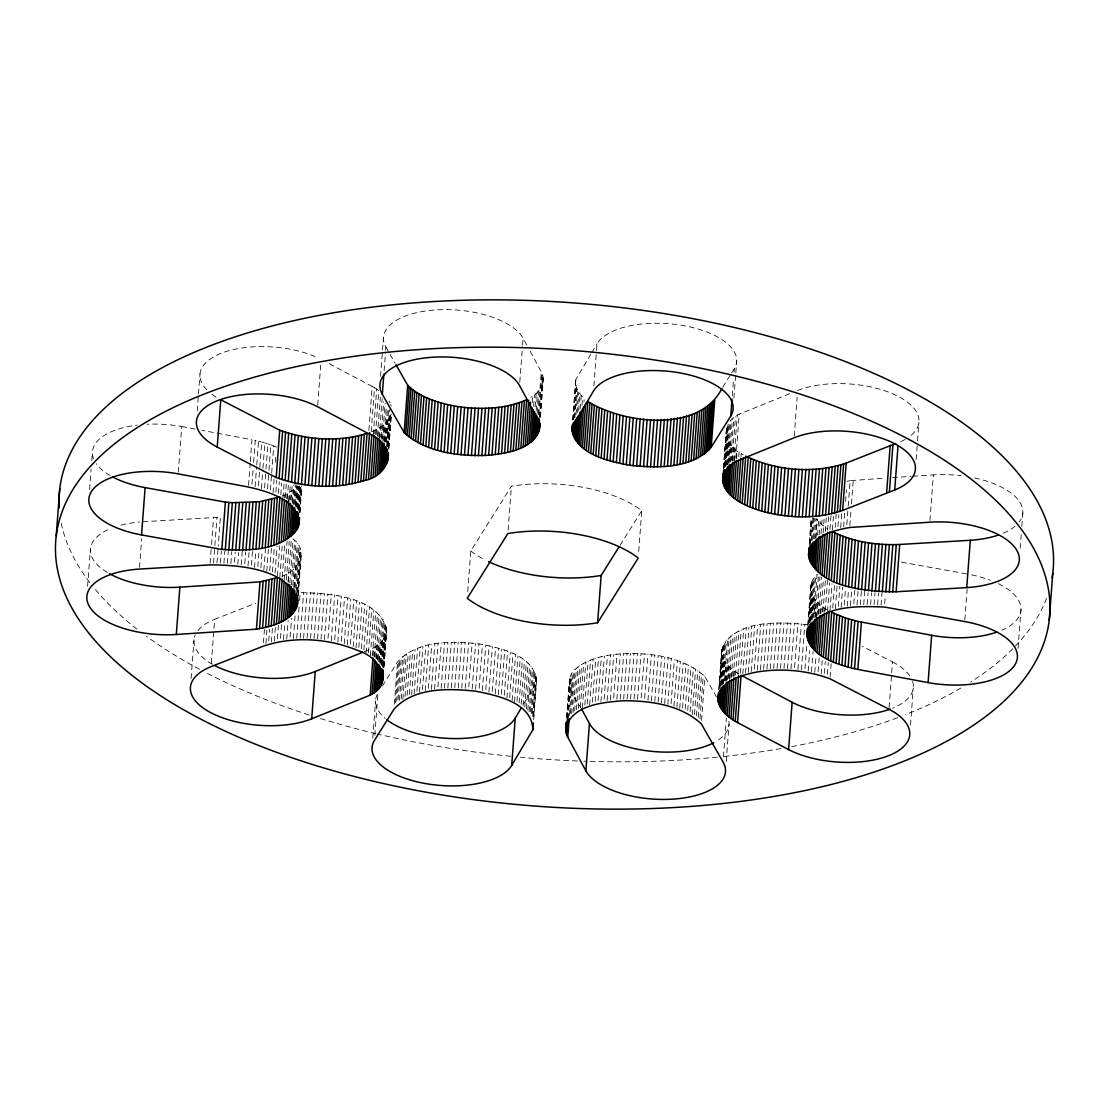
<?xml version="1.0" encoding="UTF-8"?>
<svg xmlns="http://www.w3.org/2000/svg" width="1109" height="1109" viewBox="0 0 1109 1109"><rect width="100%" height="100%" fill="white"/><g stroke="black" fill="none" stroke-linecap="round" stroke-linejoin="round"><path stroke-width="0.75" stroke-dasharray="5 3.75" d="M384.033 666.038L386.708 630.55C379.264 596.185 328.597 593.093 300.179 592.65L299.416 602.783M789.774 393.681L739.19 414.17C719.228 422.321 725.66 448.258 743.418 454.648M382.411 686L397.549 661.907C417.552 639.865 451.737 641.016 479.019 643.858C500.45 648.058 535.702 655.197 536.423 682.382L522.311 706.197M590.861 354.131L575.862 379.444C574.365 386.833 578.898 393.847 584.207 398.547L583.958 401.929M289.837 582.89L293.136 538.946C309.855 551.201 296.865 573.298 279.967 576.68M530.199 351.317L541.247 371.778C546.834 381.441 539.736 392.641 530.892 397.258M716.566 697.048L704.825 676.476C680.469 654.878 644.911 651.551 613.748 654.449C600.579 656.292 586.786 659.55 576.389 668.325C562.277 678.971 573.117 696.66 580.742 707.487M89.593 489.54L91.118 469.259M91.742 460.817L92.38 452.361M87.597 586.384L90.397 549.218M139.512 567.392L141.675 538.655M178.299 472.157L181.724 426.535A71.198 32.66 4.3 0 0 147.206 424.248M197.208 410.982L198.359 395.774M198.483 394.083L200.008 373.816M191.081 678.486L194.006 639.616M210.114 563.206L211.389 546.307M211.514 544.616L213.552 517.584L220.4 517.39L218.237 546.113M213.524 563.067L216.962 517.446M216.962 563.012L218.113 547.804M211.362 663.237L214.675 619.293L255.694 603.213M220.428 563.039L221.329 551.215M223.907 563.136L224.808 551.312M227.4 563.33L228.288 551.492M230.88 563.58L231.767 551.755M234.484 562.235L235.247 552.088M237.811 564.342L238.698 552.504M241.249 564.828L242.261 551.312M248.527 485.354L250.177 463.382M250.301 461.691L251.951 439.719L201.796 430.306M244.77 563.705L245.657 551.88M251.965 484.342L253.115 469.135M253.614 462.384L255.278 440.412L251.951 439.719M247.986 566.034L249.012 552.518M255.098 486.796L256.623 466.515M256.761 464.823L258.536 441.174L255.278 440.412M251.424 565.063L252.436 551.547M258.425 485.936L259.7 469.038M259.825 467.346L261.738 442.006L258.536 441.174M254.529 567.531L255.68 552.324M261.433 488.528L262.833 469.939M262.958 468.248L264.857 442.893L261.738 442.006M257.842 566.699L259.104 549.801M264.607 487.794L265.869 470.895M265.994 469.204L267.907 443.863L264.857 442.893M260.934 567.614L262.209 550.716M267.56 488.819L268.835 471.921M268.96 470.23L270.859 444.889L267.907 443.863M263.831 570.289L265.481 548.317M270.43 489.901L271.566 474.694M271.691 473.002L273.729 445.97L270.859 444.889M266.756 571.343L268.406 549.371M273.064 492.743L274.075 479.227M275.351 462.314L275.864 455.563M263.443 642.818L264.455 629.302M269.723 570.747L271.497 547.097M275.85 492.244L276.737 480.419M265.897 643.58L266.909 630.064M272.44 571.911L274.228 548.248M278.387 493.491L279.274 481.666M268.725 641.03L269.612 629.205M275.06 573.131L277.098 546.085M280.813 494.794L281.7 482.969M271.4 641.931L272.412 628.415M282.989 497.83L284.126 482.623M277.444 576.084L279.731 545.67M284.569 498.232L284.819 494.85L293.039 490.164L297.669 486.116L296.145 506.397M274.297 641.21L275.448 626.003M285.276 497.525L286.288 484.009M279.828 577.401L282.24 545.295M286.69 498.842L287.079 493.768M287.3 498.953L288.451 483.746M277.416 638.881L278.428 625.351M282.199 577.068L284.75 543.271M288.562 501.074L289.199 492.618M289.186 500.422L290.461 483.524M284.195 580.159L287.12 541.289M290.558 499.868L291.196 491.412M280.494 638.299L281.631 623.092M291.057 500.228L292.332 483.33M286.358 580.243L289.227 541.04M292.138 501.989L293.039 490.164M292.526 503.431L293.927 484.855M283.516 639.491L284.791 622.593M293.58 504.068L294.731 488.861M288.146 581.379L291.32 539.14M288.132 582.433L288.894 572.299M293.954 504.983L295.479 484.702M295.008 504.415L296.269 487.516M295.244 506.55L296.893 484.591M296.477 506.453L298.002 486.172M286.746 639.075L288.146 620.486M291.39 584.984L294.675 540.485M297.115 508.352L298.765 486.38M297.434 508.061L299.097 486.089M298.058 508.574L299.707 486.601M298.224 509.669L300.012 486.005M292.859 585.33L296.061 542.038M298.709 510.459L300.484 486.796M298.973 509.599L300.761 485.936M299.43 511.221L301.329 485.867M290.156 637.037L291.556 618.448M293.982 587.548L297.295 543.618M299.638 512.455L301.537 487.101M294.051 587.34L295.576 567.059M299.707 512.829L301.745 485.797M299.943 512.76L301.814 487.211M295.202 587.604L298.349 545.212M296.075 589.531L299.25 546.82M293.358 638.465L295.146 614.802M296.685 592.372L299.985 548.428M297.378 592.289L300.553 550.05M297.891 592.22L300.941 551.672M298.002 595.533L301.177 553.28M298.182 595.45L301.232 554.888M296.741 638.271L299.291 604.474M300.165 638.16L303.603 592.539M317.715 405.021L320.764 364.459M303.616 638.132L307.041 592.511M307.082 638.188L310.52 592.553M310.575 638.313L313.999 592.677M314.055 638.521L317.493 592.885M317.534 638.812L320.972 593.176M321.014 639.172L324.438 593.537M324.452 639.616L327.89 593.98M328.001 638.437L331.314 594.507M331.258 640.725L334.682 595.089M334.724 639.699L338.023 595.755M337.871 642.125L341.309 596.503M341.225 641.238L344.525 597.307M344.247 643.802L347.672 598.181M347.325 644.745L350.749 599.123M350.444 644.066L353.743 600.121M368.867 430.347L372.167 386.403L328.638 363.364M353.203 646.81L356.641 601.189M371.21 431.678L374.509 387.734L372.167 386.403M356.003 647.947L359.441 602.312M373.289 434.742L376.713 389.107L374.509 387.734M374.177 433.869L374.44 430.486C381.51 427.076 388.843 422.03 391.172 414.114M358.831 647.434L362.13 603.49M375.494 434.465L378.543 393.903M376.27 434.451L376.644 429.377M380.567 376.242L383.492 337.372M361.409 648.668L364.709 604.724M377.42 435.92L380.345 397.05M378.086 436.669L378.724 428.213M384.116 370.711L385.516 352.121M385.641 350.43L385.89 347.048A71.198 32.66 4.3 0 1 436.031 309.91A71.198 32.66 4.3 0 1 523.088 338.176L527.038 345.481M379.223 437.403L382.134 398.533M363.877 649.943L367.176 606.013M379.777 438.817L380.664 426.993M380.983 437.223L383.659 401.735M381.441 439.247L382.466 425.717M366.081 652.965L369.519 607.344M382.466 438.762L385.142 403.274M382.841 441.299L384.102 424.4M383.811 440.328L386.348 406.532M368.424 652.647L371.723 608.716M384.199 441.632L385.599 423.042M384.975 441.909L387.512 408.112M385.419 441.909L386.944 421.642M386.112 441.826L388.524 409.706M370.364 655.752L373.802 610.13M386.459 442.158L388.122 420.2M386.708 446.802L389.495 409.637M387.096 445.763L389.134 418.717M387.512 446.733L390.049 412.936M387.817 445.943L389.98 417.206M372.43 655.516L375.729 611.572M388.15 446.664L390.687 412.867M388.247 447.786L390.659 415.681M388.483 448.286L390.895 416.18M373.095 656.265L373.733 647.808C380.027 644.107 386.223 638.271 386.708 630.55M388.774 448.202L391.047 415.806M388.899 448.119L391.269 415.917M374.218 656.999L377.531 613.055M374.911 656.736L375.674 646.589M375.868 658.51L379.167 614.58M376.45 658.843L377.462 645.327M377.351 660.049L380.65 616.119M377.975 659.217L379.112 643.996M372.776 738.067L375.577 700.888M378.682 661.616L381.981 617.685M379.209 661.227L380.609 642.638M379.86 663.196L383.159 619.266M374.787 735.336L377.961 693.097A71.198 32.66 4.3 0 0 385.128 718.355M380.29 663.21L381.94 641.238M380.997 663.113L384.171 620.86M381.219 665.137L383.118 639.796M381.829 664.721L385.017 622.468M382.106 665.358L384.13 638.313M382.647 664.638L385.696 624.09M382.702 667.23L384.989 636.816M383.146 666.259L386.195 625.698M383.257 667.382L385.669 635.277M383.645 667.521L386.542 627.32M383.866 667.632L386.708 628.942M394.374 704.146L397.549 661.907M395.442 702.69L398.616 660.437M396.675 701.248L399.85 659.009M398.062 699.862L401.236 657.609M399.476 700.209L402.789 656.265M401.181 698.906L404.48 654.962M402.886 699.335L406.324 653.714M405.007 696.452L408.306 652.508M407.128 695.301L410.427 651.357M409.387 694.206L412.687 650.276M411.647 694.872L415.071 649.236M414.156 693.901L417.58 648.266M416.901 691.309L420.214 647.365M419.507 692.168L422.945 646.533M422.474 689.701L425.773 645.771M425.274 690.699L428.712 645.078M428.421 688.384L431.734 644.454M431.401 689.535L434.839 643.899M434.576 689.049L438.013 643.428M437.944 686.97L441.257 643.026M441.132 688.342L444.557 642.707M444.473 688.093L447.911 642.471M447.87 687.94L451.308 642.305M451.308 687.857L454.732 642.222M454.759 687.843L458.197 642.222M458.239 687.927L461.677 642.305M467.748 591.513L470.798 550.951L511.401 486.255L512.344 486.089A101.723 46.661 4.3 0 1 640.337 509.613L641.764 510.722L638.465 554.666M461.732 688.079L465.156 642.458M465.212 688.315L468.636 642.693M468.816 686.942L472.115 642.998M472.157 689.022L475.581 643.386M475.595 689.493L479.019 643.858M479.13 688.342L482.429 644.398M482.373 690.644L485.797 645.022M485.811 689.646L489.124 645.701M488.944 692.099L492.382 646.464M492.271 691.24L495.584 647.296M495.279 693.818L498.703 648.197M508.102 530.185L511.401 486.255M519.788 382.106L522.464 346.618M522.589 344.927L523.088 338.176M498.315 694.788L501.753 649.153M501.407 694.123L504.706 650.179M504.276 695.204L507.575 651.26M506.91 698.032L510.334 652.411M509.696 697.547L512.996 653.603M532.278 402.775L532.791 396.024M533.651 406.559L534.538 394.735M512.108 700.486L515.546 654.851M535.12 406.92L536.132 393.404M536.174 410.607L537.574 392.018M514.534 701.789L517.958 656.154M537.2 412.576L538.863 390.604M538.073 414.503L541.247 371.778M516.96 701.442L520.26 657.498M538.905 414.711L541.982 373.4M539.376 417.261L542.551 375.008M539.889 417.192L542.939 376.63M540.249 417.123L543.174 378.252M540.43 417.039L543.23 379.86M519.123 702.829L522.422 658.885M521.147 704.257L524.46 660.312M523.032 705.712L526.345 661.782M524.779 707.209L528.078 663.279M526.373 708.734L529.672 664.79M527.801 710.287L531.114 666.343M529.09 711.853L532.389 667.923M530.324 711.756L533.512 669.503M531.28 713.35L534.455 671.111M532.195 713.281L535.245 672.719M532.694 716.58L535.869 674.341M533.277 716.511L536.326 675.949M533.679 716.442L536.604 677.571M533.665 719.741L536.714 679.179M572.715 419.895L575.626 381.039M572.812 420.006L575.862 379.444M573.422 419.659L575.973 385.863M574.129 417.899L576.417 387.485M574.878 417.83L577.04 389.107M576.056 414.378L577.831 390.715M577.262 412.59L578.787 392.323M578.635 410.801L579.896 393.903M580.159 408.999L581.185 395.469M581.975 405.478L582.613 397.022M566.616 717.454L569.416 680.274M566.782 717.551L569.707 678.694M567.032 718.895L570.165 677.128M567.558 718.826L570.788 675.575M568.252 718.757L571.579 674.064M593.87 385.96L596.406 352.163M596.531 350.472L597.044 343.721A71.198 32.66 4.3 0 1 683.99 325.686A71.198 32.66 4.3 0 1 734.324 368.729L734.075 372.111M569.361 715.291L572.549 672.581M570.483 713.364L573.672 671.125M571.648 713.641L574.947 669.697M573.09 712.269L576.389 668.325M574.684 710.924L577.983 666.994M576.43 709.649L579.73 665.705M578.316 708.401L581.629 664.471M580.354 707.223L583.653 663.279M582.405 707.778L585.829 662.156M584.831 705.019L588.13 661.089M587.257 704.007L590.556 660.077M589.669 704.756L593.107 659.134M592.456 702.191L595.769 658.247M595.228 701.373L598.527 657.443M598.098 700.625L601.397 656.694M600.939 701.65L604.363 656.029M604.114 699.363L607.413 655.419M607.108 700.528L610.546 654.906M610.31 700.084L613.748 654.449M613.707 698.018L617.006 654.074M616.895 699.419L620.333 653.783M620.264 699.197L623.702 653.575M623.674 699.072L627.112 653.437M627.112 699.003L630.55 653.381M630.577 699.03L634.015 653.409M634.057 699.141L637.495 653.506M637.55 699.322L640.974 653.686M641.154 697.894L644.468 653.95M644.634 698.226L647.933 654.282M647.961 700.333L651.399 654.698M651.385 700.819L654.823 655.197M654.781 701.387L658.219 655.766M658.136 702.039L661.574 656.403M661.435 702.746L664.873 657.124M664.679 703.536L668.117 657.9M667.854 704.381L671.292 658.76M671.084 703.605L674.383 659.675M673.981 706.281L677.405 660.659M676.906 707.334L680.33 661.699M679.734 708.429L683.172 662.808M682.589 707.902L685.903 663.972M685.21 709.122L688.523 665.178M687.719 710.384L691.018 666.454M690.103 711.701L693.402 667.77M692.224 714.75L695.648 669.129M694.47 714.459L697.769 670.529M696.452 715.901L699.751 671.971M698.296 717.371L701.595 673.44M699.987 718.882L703.286 674.937M701.526 720.42L704.825 676.476M723.428 468.622L726.229 431.443M723.484 468.719L726.395 429.848M723.817 467.139L726.742 428.268M724.205 467.263L727.254 426.702M724.44 466.695L726.728 436.281M724.759 467.416L727.948 425.177M725.203 464.934L727.241 437.903M725.619 465.919L728.793 423.666M725.882 466.556L727.92 439.511M726.631 464.435L729.805 422.182M726.977 464.782L728.765 441.119M732.287 395.761L733.562 378.862M727.684 464.685L730.983 420.741M728.239 462.994L729.764 442.713M729.015 463.285L732.328 419.341M733.922 398.103L735.697 374.454M735.821 372.763L736.709 360.924M729.667 461.205L730.942 444.307M730.512 461.912L733.811 417.982M731.136 461.081L732.273 445.86M732.162 460.595L735.461 416.665M732.744 460.928L733.756 447.412M733.825 461.011L737.249 415.39M734.518 460.748L735.406 448.923M735.891 458.114L739.19 414.17M718.715 689.701L721.765 649.139C735.378 618.42 780.431 622.08 808.239 624.783M719.089 689.451L722.111 647.559M719.575 686.568L722.624 646.006M736.556 458.849L737.194 450.406M719.81 686L721.765 649.139M720.129 686.721L723.304 644.468M720.448 685.93L722.098 655.571M720.989 685.21L724.163 642.97M721.377 684.156L723.29 658.815L722.611 657.193M738.746 456.922L739.135 451.862M721.876 685.431L725.175 641.487M722.347 684.087L724.135 660.423L723.29 658.815M723.054 683.99L726.353 640.045M723.484 683.99L725.134 662.018L724.135 660.423M740.951 456.645L741.2 453.276M724.51 680.884L727.684 638.645M725.036 680.496L726.312 663.598L725.134 662.018M725.882 681.217L729.181 637.273M726.492 680.371L727.643 665.164L726.312 663.598M727.532 679.9L730.831 635.956M728.239 678.542L729.126 666.703L727.643 665.164M723.456 756.92L726.367 718.064M729.32 678.625L732.619 634.695M730.013 678.361L730.776 668.214L729.126 666.703M731.261 677.405L734.56 633.475M732.051 676.462L732.564 669.711L730.776 668.214M726.243 761.536L729.029 724.357M733.34 676.24L736.639 632.31M734.116 676.227L734.491 671.153L732.564 669.711M735.558 675.131L738.857 631.201M737.901 674.078L741.2 630.148M740.368 673.094L743.668 629.15M742.822 673.856L746.26 628.235M745.525 672.997L748.949 627.375M748.325 672.206L751.75 626.585M751.223 671.486L754.661 625.864M754.342 669.157L757.641 625.213M757.295 670.266L760.719 624.644M760.441 669.767L763.879 624.145M763.671 669.351L767.095 623.715M766.957 669.004L770.381 623.383M770.284 668.741L773.722 623.106M773.666 668.547L777.104 622.925M794.252 436.114L797.163 397.244M777.09 668.436L780.528 622.814M780.542 668.408L783.98 622.787M784.008 668.464L787.445 622.828M787.501 668.588L790.925 622.967M790.98 668.796L794.418 623.175M794.599 667.396L797.898 623.452M797.939 669.448L801.363 623.826M809.334 542.731L811.123 518.984M809.404 544.242L811.303 518.901M809.75 544.172L811.663 518.818M810.277 544.103L812.232 517.764M801.377 669.891L804.815 624.256M811.22 540.651L812.897 517.931M812.079 540.582L813.743 518.139M813.244 538.808L814.727 518.374M807.74 625.31L810.79 584.762L812.509 580.104L817.097 574.323L813.923 616.576M808.017 625.434L811.192 583.182M814.422 538.711L815.947 518.43L821.797 524.599L827.73 528.91M804.926 668.713L806.839 643.372M808.711 622.191L811.76 581.629M809.057 623.216L811.344 592.802L810.79 584.762M809.32 622.357L812.509 580.104M815.808 537.546L817.208 518.957M815.78 538.586L817.181 519.996M809.93 621.456L811.968 594.41L811.344 592.802M810.235 620.86L813.41 578.607M810.845 621.373L812.758 596.032L811.968 594.41M817.541 535.079L818.802 517.626M811.303 619.39L814.477 577.137M808.184 671L809.709 650.72M812.065 619.598L813.715 597.626L812.758 596.032M812.537 617.963L815.711 575.71M819.149 534.926L820.424 518.028M813.438 617.81L814.824 599.22L813.715 597.626M814.838 617.685L816.113 600.787L814.824 599.22M821.034 533.692L822.31 516.78M815.337 616.909L818.511 574.67M811.525 671.666L813.049 651.385M816.404 617.547L817.541 602.339L816.113 600.787M823.128 532.833L824.223 517.293M817.042 615.606L819.953 576.735M818.373 613.998L819.135 603.864L817.541 602.339M818.886 614.358L821.672 577.179M825.248 531.377L826.26 517.848M814.796 672.401L816.072 655.502M825.359 530.892L825.609 527.51M820.244 613.804L820.882 605.348L819.135 603.864M820.868 613.152L823.405 579.355M827.55 530.296L828.562 516.78M822.379 611.891L822.767 606.817L820.882 605.348M818.151 671.513L819.288 656.306M822.989 612.002L825.401 579.896M829.976 529.298L830.988 515.768M824.541 611.627L824.791 608.245L822.767 606.817M825.248 610.92L827.536 580.492M821.173 674.078L822.185 660.562M832.388 530.033L833.413 516.517M827.508 611.572L829.671 582.849M824.375 673.329L825.262 661.505M835.174 527.468L836.2 513.952M830.017 610.602L832.055 583.57M837.947 526.65L838.834 514.826M827.369 674.341L828.257 662.503M832.762 608.009L834.55 584.36M840.691 527.607L841.828 512.386M830.128 677.1L831.154 663.57M835.368 608.869L837.156 585.205M843.658 526.927L844.795 511.72M845.557 501.587L846.444 489.748M838.335 606.415L839.86 586.134M846.832 524.64L848.094 507.742M848.219 506.051L850.132 480.696L885.647 478.034M841.135 607.413L842.66 587.132M849.827 525.805L850.977 510.597M851.476 503.833L853.265 480.183M844.282 605.098L845.557 588.2M847.262 606.235L848.537 589.336M850.437 605.764L851.712 588.865M853.819 603.67L854.831 590.154M856.994 605.043L858.13 589.836M860.348 604.807L861.36 591.291M863.745 604.641L864.757 591.125M867.169 604.557L868.056 592.733M870.62 604.557L871.522 592.733M874.1 604.627L874.987 592.802M877.593 604.793L878.48 592.955M881.073 605.029L881.96 593.19M884.677 603.643L885.315 595.2M889.071 707.528L892.509 661.907L862.275 646.297M916.131 459.542L917.406 442.643M917.531 440.952L918.931 422.363M910.489 725.05L913.289 687.871M929.938 520.509L933.376 474.888A71.198 32.66 4.3 0 1 961.032 475.678M964.83 619.848L967.117 589.433M1020.183 548.317L1021.32 533.11M1021.833 526.345L1022.845 512.829M1018.062 648.335L1020.987 609.479M591.749 352.648L597.044 343.721M620.111 545.24L641.764 510.722M722.749 387.152L730.762 374.398M731.649 372.984L734.324 368.729M372.083 431.54L374.44 430.486M282.435 495.889L284.819 494.85M364.251 651.648L373.733 647.808M847.082 481.306L850.132 480.696M892.468 477.591L911.21 476.357M912.915 476.232L933.376 474.888M142.936 521.757L213.552 517.584M901.367 562.124L966.591 573.921M181.724 426.535L195.101 429.044M273.729 445.97L276.501 447.107M738.774 673.939L734.491 671.153M824.791 608.245L826.954 609.631M376.713 389.107L378.793 390.52M470.798 550.951L472.212 552.06A101.723 46.661 4.3 0 0 484.938 559.865M385.89 347.048L389.245 352.925M390.091 354.395L395.123 363.211M389.162 401.264L390.008 402.872M390.687 404.48L391.2 406.102M1046.563 598.208A498.385 228.593 4.3 0 1 970.638 682.077M960.949 687.996A498.385 228.593 4.3 0 1 905.568 714.626M897.597 717.689A498.385 228.593 4.3 0 1 791.105 746.717M781.11 748.52A498.385 228.593 4.3 0 1 720.698 756.795M717.412 757.128A498.385 228.593 4.3 0 1 583.889 761.218M577.387 760.982A498.385 228.593 4.3 0 1 520.468 757.211M510.736 756.269A498.385 228.593 4.3 0 1 377.49 734.019M375.868 733.631A498.385 228.593 4.3 0 1 318.962 718.091M309.12 714.986A498.385 228.593 4.3 0 1 205.193 672.262M199.481 669.268A498.385 228.593 4.3 0 1 146.43 636.289M137.003 629.163A498.385 228.593 4.3 0 1 93.586 587.354M89.718 582.447A498.385 228.593 4.3 0 1 61.078 522.422M797.676 390.493A71.198 32.66 4.3 0 1 890.222 392.78A71.198 32.66 4.3 0 1 910.655 435.698M905.069 439.441A71.198 32.66 4.3 0 1 898.262 442.685M728.918 721.141A71.198 32.66 4.3 0 1 715.818 741.574M974.603 477.937A71.198 32.66 4.3 0 1 1019.129 522.062M1015.068 526.248A71.198 32.66 4.3 0 1 1002.938 533.346M998.46 583.722A71.198 32.66 4.3 0 1 1001.857 630.189M971.609 574.878A71.198 32.66 4.3 0 1 990.323 580.229M110.054 475.511A71.198 32.66 4.3 0 1 96.178 463.645M93.544 458.821A71.198 32.66 4.3 0 1 137.239 425.094M212.373 664.291A71.198 32.66 4.3 0 1 195.267 634.916M198.04 630.439A71.198 32.66 4.3 0 1 214.675 619.293M107.282 572.452A71.198 32.66 4.3 0 1 110.304 528.688M120.909 525.167A71.198 32.66 4.3 0 1 139.595 522.02M216.103 397.119A71.198 32.66 4.3 0 1 211.944 394.305M206.773 389.813A71.198 32.66 4.3 0 1 228.579 350.804A71.198 32.66 4.3 0 1 318.616 358.138M912.582 681.425A71.198 32.66 4.3 0 1 892.62 708.194M892.509 661.907A71.198 32.66 4.3 0 1 911.224 678.195"/><path stroke-width="1.5" d="M718.036 699.668C719.228 680.898 741.921 674.965 757.17 671.957C781.471 668.075 806.881 670.252 830.003 678.777L888.947 709.219A71.198 32.66 4.3 0 1 889.058 755.506A71.198 32.66 4.3 0 1 788.596 749.601L737.568 722.597C726.825 717.01 714.917 706.447 718.535 692.903M897.999 446.068L894.7 489.998L842.632 510.417C816.681 519.456 787.944 518.305 761.689 511.124C744.874 505.981 719.394 495.501 723.054 473.682M572.022 429.959L572.299 426.757L593.481 391.033A71.198 32.66 4.3 0 1 680.427 372.998A71.198 32.66 4.3 0 1 730.762 416.041L711.188 447.232C691.184 469.273 656.999 468.123 629.704 465.281C607.926 461.122 571.024 453.304 572.396 424.886M806.95 635.263C814.477 604.169 859.336 606.138 884.428 607.025L964.705 621.539A71.198 32.66 4.3 0 1 1015.04 664.582A71.198 32.66 4.3 0 1 928.094 682.617L857.867 669.434C837.517 664.859 803.859 655.433 807.38 628.595M297.559 603.809C292.568 568.612 237.811 564.841 209.989 564.897L139.387 569.069A71.198 32.66 4.3 0 0 89.247 606.207A71.198 32.66 4.3 0 0 176.303 634.473L256.429 629.177C272.551 626.335 296.713 620.402 297.808 600.426M539.556 428.781L539.39 423.957L537.699 419.091L519.539 385.488A71.198 32.66 4.3 0 0 432.468 357.237A71.198 32.66 4.3 0 0 382.342 394.374L404.133 432.565C425.745 452.222 457.158 456.132 485.271 455.466C505.441 453.803 538.724 449.589 539.931 423.707M565.742 729.181C571.08 704.811 603.074 702.26 623.549 700.749C650.581 700.722 680.593 704.825 701.262 723.789L723.068 761.994A71.198 32.66 4.3 0 1 672.941 799.132A71.198 32.66 4.3 0 1 585.871 770.866L566.976 735.655L565.798 730.803L566.255 722.43M808.461 554.472C811.136 535.661 833.996 530.393 849.702 527.496L929.813 522.2A71.198 32.66 4.3 0 1 1016.884 550.466A71.198 32.66 4.3 0 1 966.743 587.604L896.141 591.776C868.652 591.915 810.568 587.742 808.711 551.09M56.212 535.952L59.775 488.639M141.55 534.926A71.198 32.66 4.3 0 1 91.215 491.883A71.198 32.66 4.3 0 1 178.161 473.848L248.402 487.031C267.976 491.426 303.478 501.268 298.044 527.524C282.046 551.533 247.598 550.799 221.828 549.44L141.55 534.926L145.113 487.613A71.198 32.66 4.3 0 1 112.425 476.828M176.303 634.473L179.866 587.16L259.977 581.865L277.416 577.637L273.868 624.949M217.225 447.093L220.788 399.781L279.731 430.223C307.47 440.19 338.702 442.144 367.037 433.453L363.475 480.765C335.14 489.457 303.908 487.503 276.169 477.535L217.225 447.093A71.198 32.66 4.3 0 1 217.114 400.806A71.198 32.66 4.3 0 1 317.576 406.712L368.618 433.73C396.37 443.877 391.643 475.927 363.475 480.765M221.828 549.44L225.39 502.127L145.113 487.613M225.307 549.759L228.87 502.432L225.39 502.127M228.801 549.995L232.349 502.668L259.506 501.698L279.925 496.86L276.363 544.172M232.28 550.147L235.843 502.834M235.76 550.216L239.322 502.904M239.211 550.216L242.774 502.904M242.649 550.133L246.198 502.821M246.046 549.967L249.594 502.654M249.4 549.731L252.949 502.419M252.7 549.412L256.262 502.1M255.943 549.01L259.506 501.698M259.118 548.539L262.681 501.226M262.223 547.998L265.786 500.672M256.429 629.177L259.977 581.865M265.245 547.375L268.808 500.048M259.548 628.651L263.11 581.338M268.17 546.682L271.733 499.355M262.597 628.054L266.16 580.742M271.012 545.905L274.575 498.593M276.169 477.535L279.731 430.223M265.564 627.389L269.127 580.062M273.743 545.073L277.305 497.761M279.066 478.603L282.629 431.276M268.433 626.64L271.996 579.328M282.06 479.601L285.609 432.288M271.206 625.836L274.755 578.51M278.872 543.202L282.185 499.272M285.124 480.544L288.687 433.231M281.256 542.176L284.445 499.923M276.404 624.007L279.842 578.371M283.516 541.081L286.566 500.519M288.285 481.417L291.833 434.104M278.83 622.995L282.143 579.05M285.651 539.931L288.562 501.074M281.132 621.927L284.181 581.366M291.501 482.221L295.063 434.908M287.633 538.738L290.295 503.25M283.308 620.79L286.108 583.611M289.477 537.477L291.889 505.371M294.786 482.969L298.335 435.643M291.168 536.174L293.33 507.451M285.346 619.612L288.007 584.124M292.721 534.829L294.744 507.783M287.231 618.378L289.768 584.582M294.107 533.443L295.756 511.471M298.113 483.635L301.676 436.308M288.978 617.089L291.265 586.675M295.341 532.001L296.865 511.734M296.408 530.546L297.808 511.956M290.572 615.758L292.61 588.713M297.309 529.048L298.46 513.841M298.044 527.524L298.806 517.376M301.496 484.217L305.058 436.904M298.626 525.971L299.25 517.515M292.014 614.372L293.927 589.031M299.028 524.391L299.527 517.64M293.303 612.958L294.952 590.986M294.426 611.503L295.701 594.604M295.382 610.019L296.657 593.121M304.92 484.744L308.482 437.417M296.172 608.494L297.073 596.67M296.81 606.956L297.642 595.602M297.267 605.389L297.767 598.638M308.371 485.174L311.92 437.861M311.837 485.548L315.4 438.221M315.316 485.825L318.879 438.512M318.81 486.033L322.359 438.72M322.289 486.172L325.852 438.845M325.755 486.213L329.318 438.901M311.698 718.812L370.17 695.135C395.248 683.213 378.377 656.528 358.567 650.817C328.763 638.285 293.982 635.845 263.18 646.2L211.112 666.62A71.198 32.66 4.3 0 0 211.223 712.907A71.198 32.66 4.3 0 0 311.698 718.812L315.247 671.5L362.671 652.286M329.207 486.186L332.769 438.873M332.631 486.075L336.193 438.762M336.013 485.894L339.576 438.568M339.354 485.617L342.903 438.305M342.639 485.285L346.188 437.958M345.856 484.855L349.418 437.542M349.016 484.356L352.565 437.043M352.08 483.787L355.642 436.461M355.074 483.136L358.637 435.823M357.985 482.415L361.534 435.102M360.785 481.625L364.334 434.312M366.067 479.85L369.616 432.524M368.535 478.852L371.834 434.922M370.877 477.813L374.052 435.56M373.095 476.69L376.006 437.833M375.175 475.525L377.961 438.346M382.342 394.374L383.866 374.093M377.115 474.305L379.652 440.509M378.904 473.044L381.191 442.616M380.553 471.727L382.716 442.99M382.05 470.355L384.074 443.323M383.381 468.955L385.031 446.982M384.56 467.513L386.084 447.232M385.572 466.03L386.847 449.131M386.417 464.532L387.568 449.325M387.11 462.994L387.873 452.86M370.17 695.135L372.971 657.956M387.623 461.441L388.261 452.985M387.97 459.861L388.469 453.096M372.111 693.915L374.662 660.105M373.913 692.64L376.201 662.225M375.549 691.323L377.587 664.277M377.046 689.95L378.959 664.61M378.391 688.55L380.04 666.578M379.569 687.109L380.955 668.519M380.581 685.639L381.843 668.741M381.427 684.128L382.439 670.612M382.647 673.024L382.896 669.642M382.106 682.589L383.007 670.765M382.633 681.037L383.132 674.272M404.133 432.565L407.696 385.253L395.955 364.681M405.672 434.104L409.235 386.791L407.696 385.253M407.363 435.601L410.926 388.289L409.235 386.791M409.207 437.085L412.77 389.758L410.926 388.289M411.189 438.526L414.752 391.2L412.77 389.758M413.31 439.926L416.873 392.6L414.752 391.2M415.57 441.285L419.119 393.958L416.873 392.6M417.941 442.602L421.503 395.275L419.119 393.958M420.45 443.863L424.012 396.551L421.503 395.275M423.07 445.083L426.632 397.757L424.012 396.551M425.801 446.234L429.349 398.921L426.632 397.757M428.628 447.343L432.191 400.03L429.349 398.921M431.553 448.383L435.116 401.07L432.191 400.03M434.576 449.367L438.138 402.054L435.116 401.07M437.681 450.296L441.23 402.969L438.138 402.054M440.855 451.141L444.418 403.828L441.23 402.969M444.099 451.931L447.648 404.605L444.418 403.828M447.398 452.638L450.947 405.326L447.648 404.605M450.753 453.276L454.302 405.963L450.947 405.326M454.149 453.844L457.698 406.532L454.302 405.963M457.573 454.343L461.136 407.031L457.698 406.532M461.025 454.759L464.588 407.447L461.136 407.031M464.505 455.092L468.067 407.779L464.588 407.447M467.984 455.355L471.547 408.043C490.178 409.027 509.586 407.571 526.692 399.573L523.129 446.885M471.477 455.536L475.04 408.223M474.957 455.647L478.52 408.32M478.423 455.66L481.971 408.348M481.861 455.605L485.423 408.292M485.271 455.466L488.833 408.154M488.639 455.258L492.202 407.946M491.952 454.967L495.515 407.641M495.224 454.593L498.787 407.28M498.426 454.149L501.975 406.823M501.545 453.623L505.108 406.31M504.595 453.026L508.158 405.7M507.562 452.347L511.124 405.035M510.431 451.613L513.994 404.286M513.204 450.795L516.752 403.482M515.865 449.921L519.414 402.595M518.402 448.965L521.965 401.652M520.828 447.967L524.391 400.64M525.306 445.763L528.743 400.127M527.343 444.57L530.518 402.331M529.229 443.337L531.904 407.849M530.975 442.047L533.387 409.942M532.57 440.717L534.732 411.993M534.011 439.344L535.924 413.99M535.3 437.93L536.95 415.958M511.693 765.418L532.875 729.694C532.14 702.524 496.887 695.385 475.47 691.17C448.175 688.329 413.99 687.178 393.986 709.219L374.412 740.41A71.198 32.66 4.3 0 0 424.747 783.453A71.198 32.66 4.3 0 0 511.693 765.418L515.255 718.105L521.424 707.681M536.423 436.475L537.823 417.885M537.38 434.978L538.53 419.77M538.17 433.467L539.251 418.952M538.808 431.928L539.57 421.78M539.265 430.361L539.764 423.596M532.875 729.694L533.374 722.929M572.133 431.567L572.632 424.802M572.41 433.189L573.173 423.042M572.868 434.797L573.755 422.973M573.478 436.419L574.628 421.212M574.268 438.027L575.668 419.438M575.224 439.635L576.874 417.663M576.347 441.216L578.246 415.875M577.623 442.796L579.91 412.368M579.064 444.335L581.601 410.538M580.645 445.86L583.57 407.003M582.391 447.357L585.691 403.426M584.277 448.826L587.839 401.5C623.84 423.61 698.753 433.633 721.862 388.58M586.301 450.254L589.863 402.927M565.798 730.803L566.436 722.347M566.02 732.411L566.782 722.278M566.422 734.033L567.489 719.519M566.976 735.655L568.127 720.448M588.477 451.64L592.026 404.314M567.711 737.263L569.111 718.674M590.764 452.985L594.327 405.658M593.19 454.274L596.753 406.961M595.741 455.536L599.29 408.209M598.389 456.728L601.951 409.415M601.161 457.865L604.71 410.552M604.017 458.96L607.58 411.633M606.983 459.985L610.532 412.659M585.871 770.866L589.433 723.553L581.532 708.942M597.599 622.745L638.202 558.049L636.788 556.94A101.723 46.661 4.3 0 0 508.781 533.401L507.839 533.568L467.236 598.278L468.663 599.387A101.723 46.661 4.3 0 0 596.656 622.911L597.599 622.745L601.161 575.432L619.196 546.668M610.033 460.942L613.582 413.629M613.152 461.843L616.715 414.516M616.354 462.675L619.903 415.348M619.612 463.423L623.175 416.111M622.939 464.117L626.488 416.804M626.294 464.74L629.857 417.414M629.704 465.281L633.267 417.954M633.142 465.752L636.705 418.426M636.608 466.14L640.17 418.814M640.087 466.445L643.65 419.133M643.58 466.681L647.129 419.368M647.06 466.834L650.623 419.521M650.539 466.917L654.088 419.604M653.991 466.917L657.554 419.59M657.429 466.834L660.978 419.507M660.825 466.667L664.374 419.354M664.18 466.432L667.729 419.105M667.479 466.113L671.042 418.786M670.723 465.711L674.286 418.398M673.898 465.239L677.46 417.913M677.003 464.685L680.566 417.372M680.025 464.061L683.588 416.748M682.95 463.368L686.513 416.055M685.792 462.605L689.354 415.279M688.523 461.774L692.085 414.447M691.143 460.859L694.705 413.546M693.652 459.902L697.214 412.576M696.036 458.863L699.599 411.55M698.296 457.781L701.858 410.455M700.417 456.631L703.979 409.318M702.413 455.425L705.962 408.112M704.257 454.177L707.805 406.851M705.948 452.874L709.51 405.547M707.5 451.515L711.049 404.203M708.887 450.129L712.449 402.817M710.12 448.701L713.669 401.389M711.188 447.232L714.737 399.919M722.666 480.363L723.179 473.598M722.832 481.971L723.72 470.147M722.666 478.755L723.955 470.646M723.179 483.593L724.191 470.077M723.678 485.215L724.829 470.008M724.357 486.837L725.633 469.925M725.203 488.445L726.728 468.164M730.762 416.041L732.037 399.143M726.215 490.039L727.989 466.376M727.379 491.62L729.417 464.574M728.71 493.186L730.873 464.449M730.207 494.725L732.619 462.619M731.843 496.236L734.38 462.439M718.202 701.276L718.84 692.82M733.631 497.719L736.431 460.54M718.535 702.898L719.436 691.059M719.048 704.52L720.06 690.99M719.727 706.128L721.127 687.538M735.572 499.175L738.497 460.304M720.573 707.736L722.098 687.455M721.585 709.33L723.359 685.681M737.651 500.589L740.826 458.336M722.749 710.924L724.662 685.57M724.08 712.477L726.367 682.063M739.855 501.961L743.155 458.031M725.577 714.03L727.989 681.91M742.198 503.292L745.747 455.979M727.213 715.541L729.888 680.053M744.652 504.581L748.215 457.255C778.518 471.034 814.505 473.668 846.181 463.105L895.601 443.558M729.001 717.024L731.801 679.845M730.942 718.48L733.992 677.918M747.244 505.801L750.793 458.488M733.007 719.893L736.196 677.641M749.934 506.993L753.496 459.667M735.225 721.266L738.649 675.631M752.734 508.116L756.296 460.789M737.568 722.597L741.117 675.27L792.145 702.288A71.198 32.66 4.3 0 0 890.097 709.15M755.631 509.183L759.194 461.857M758.625 510.182L762.174 462.869M761.689 511.124L765.252 463.798M764.85 511.998L768.398 464.685M768.066 512.802L771.628 465.489M771.351 513.536L774.9 466.224M774.678 514.202L778.241 466.889M778.061 514.798L781.623 467.485M781.485 515.311L785.033 467.998M784.936 515.754L788.485 468.442M788.402 516.115L791.965 468.802M791.881 516.406L795.444 469.093M795.375 516.614L798.924 469.301M798.854 516.739L802.417 469.426M802.32 516.794L805.883 469.481M805.772 516.766L809.334 469.454M788.596 749.601L792.145 702.288M809.196 516.655L812.745 469.343M808.516 556.08L809.154 547.624M808.738 557.688L809.501 547.555M809.14 559.31L810.208 544.796M812.578 516.461L816.141 469.149M809.695 560.932L810.845 545.725M810.429 562.54L811.83 543.951M811.331 564.148L812.98 542.176M815.919 516.198L819.468 468.885M807.061 636.871L807.56 630.12M812.398 565.742L814.172 542.079M807.338 638.493L808.225 626.668M807.796 640.115L808.808 626.599M813.618 567.323L815.656 540.277M808.406 641.737L809.681 624.838M809.196 643.345L810.721 623.064M815.004 568.875L817.291 538.461M819.204 515.851L822.753 468.539M810.152 644.939L811.802 622.981M816.543 570.414L819.08 536.604M811.275 646.533L813.174 621.179M812.55 648.1L814.713 619.376M818.234 571.911L820.91 536.423M822.421 515.435L825.983 468.109M813.992 649.652L816.404 617.547M820.078 573.381L823.003 534.524M825.567 514.936L829.13 467.61M815.572 651.177L818.123 617.38M822.06 574.822L825.11 534.275M817.319 652.674L820.119 615.495M828.645 514.354L832.207 467.041M824.181 576.223L827.48 532.292M819.204 654.13L822.129 615.259M826.427 577.581L829.865 531.96M831.639 513.717L835.202 466.39M821.228 655.558L824.417 613.319M828.811 578.898L832.374 531.585C853.043 542.051 876.734 545.406 899.69 544.464L970.306 540.277A71.198 32.66 4.3 0 0 997.864 535.245M823.405 656.944L826.704 613.014M834.536 512.996L838.099 465.683M831.32 580.173L834.869 532.847M825.692 658.289L829.255 610.976M837.35 512.206L840.899 464.893M828.118 659.592L831.681 612.279L845.474 617.976L858.103 621.428L931.643 635.305A71.198 32.66 4.3 0 0 996.852 632.13M833.94 581.379L837.489 534.067M840.04 511.346L843.602 464.033M830.669 660.839L834.218 613.527M836.671 582.544L840.22 535.231M842.632 510.417L846.181 463.105M833.316 662.045L836.879 614.719M839.499 583.653L843.062 536.326M836.089 663.182L839.638 615.869M842.424 584.693L845.987 537.38M838.945 664.263L842.507 616.951M845.446 585.677L849.009 538.364M841.911 665.289L845.474 617.976M848.551 586.592L852.1 539.279M844.961 666.259L848.51 618.933M851.726 587.451L855.275 540.138M848.08 667.147L851.643 619.834M854.956 588.227L858.518 540.915M851.282 667.978L854.831 620.666M858.269 588.948L861.818 541.636M854.54 668.741L858.103 621.428M861.61 589.586L865.172 542.273M857.867 669.434L861.416 622.107M865.006 590.154L868.569 542.842M868.444 590.653L871.993 543.327M871.896 591.069L875.458 543.743M875.375 591.402L878.924 544.089M878.855 591.665L882.417 544.339M886.645 492.576L890.194 445.263M889.39 491.758L892.953 444.432M882.348 591.846L885.897 544.533M885.828 591.943L889.376 544.63M889.279 591.97L892.842 544.658M892.731 591.915L896.28 544.602M896.141 591.776L899.69 544.464M928.094 682.617L931.643 635.305M966.743 587.604L970.306 540.277M1049.225 620.361A498.385 228.593 4.3 0 0 328.444 360.383A498.385 228.593 4.3 0 0 280.48 753.732A498.385 228.593 4.3 0 0 1049.225 620.361L1052.788 573.048M723.706 474.028L728.765 466.653L735.641 461.483L794.113 437.805A71.198 32.66 4.3 0 1 894.589 443.711A71.198 32.66 4.3 0 1 894.7 489.998M601.161 575.432L600.219 575.599A101.723 46.661 4.3 0 1 488.556 561.653M228.87 502.432L232.349 502.668M468.067 407.779L471.547 408.043M59.193 507.88A498.385 228.593 4.3 0 1 568.293 302.521A498.385 228.593 4.3 0 1 1052.094 577.803M713.725 742.739A71.198 32.66 4.3 0 1 643.677 750.322A71.198 32.66 4.3 0 1 589.433 723.553M315.247 671.5A71.198 32.66 4.3 0 1 214.786 665.594M179.866 587.16A71.198 32.66 4.3 0 1 109.611 573.783M515.255 718.105A71.198 32.66 4.3 0 1 457.684 738.58A71.198 32.66 4.3 0 1 386.944 719.824"/></g></svg>
